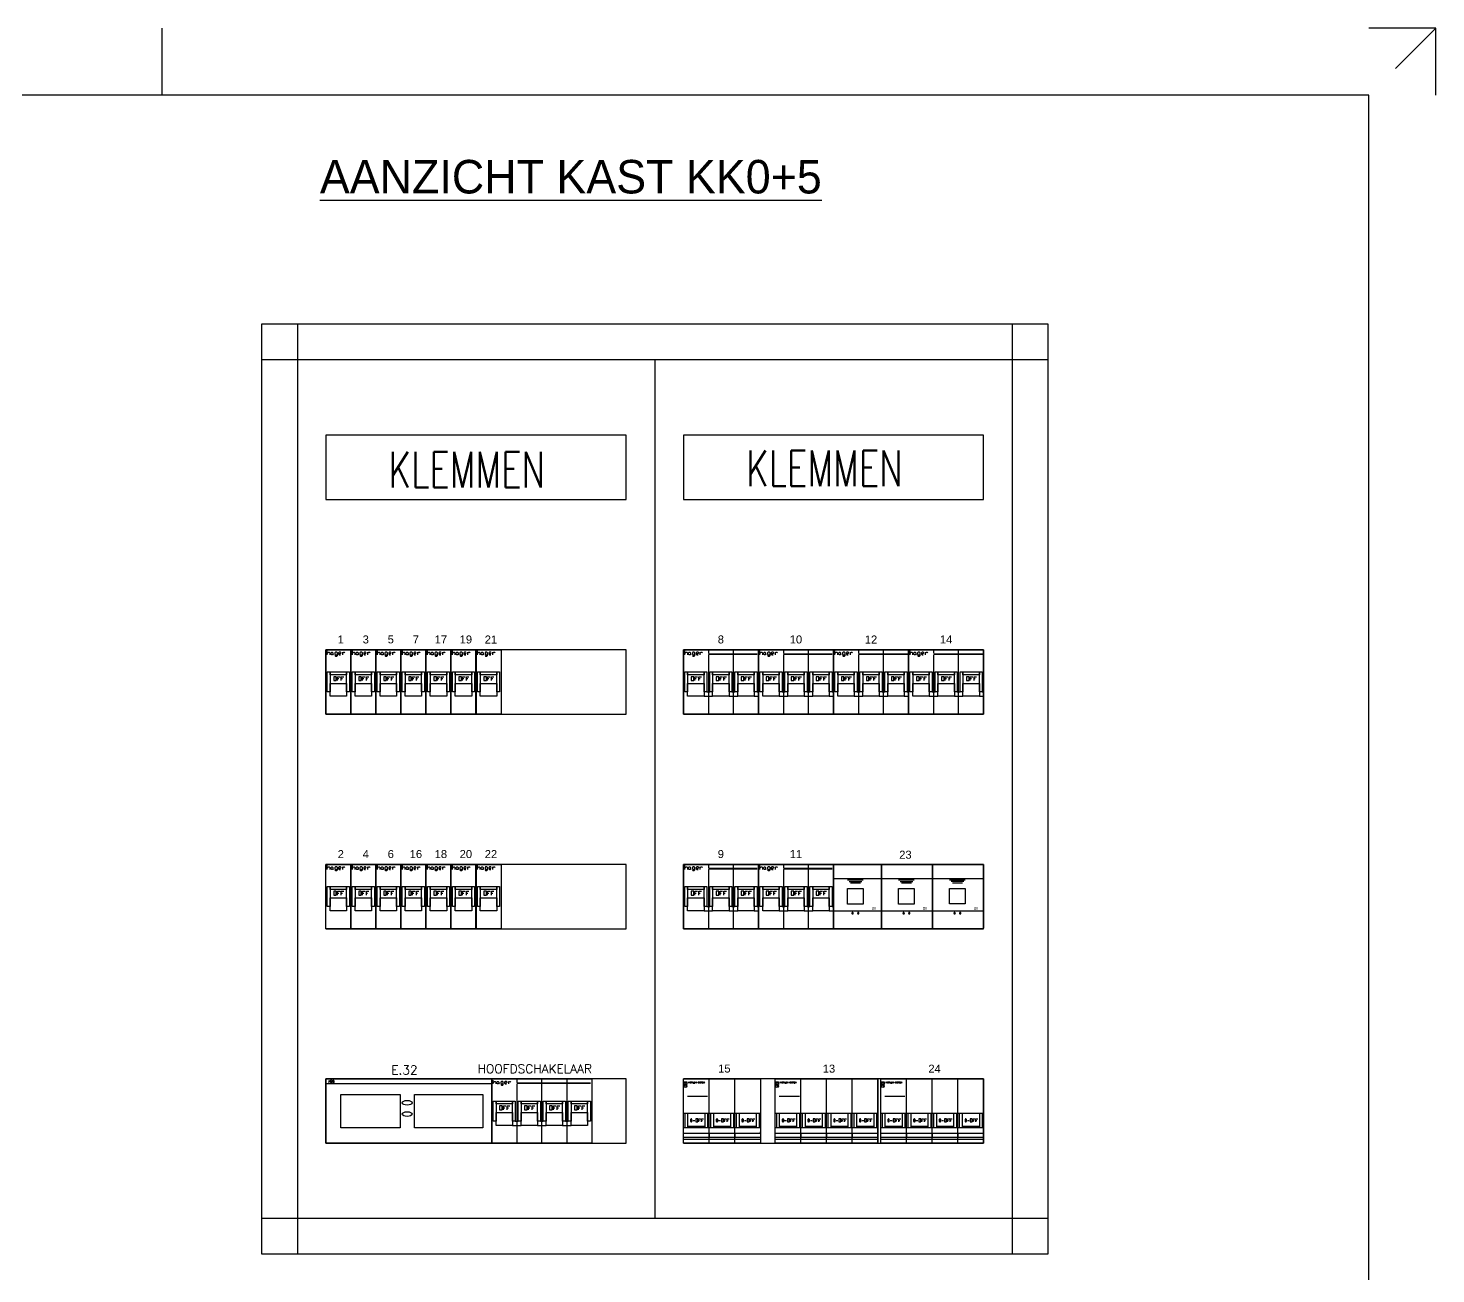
# Model space of a CAD drawing. Header units: millimetres. Extents: x 0 to 420, y 0 to 297.
# Drawn here: x 210 to 420, y 111.2 to 297 of the extents above; entities that cross this region are included whole.
import ezdxf
from ezdxf.enums import TextEntityAlignment as Align

# ---------------------------------------------------------------- set-up
doc = ezdxf.new("R2010")
doc.units = ezdxf.units.MM
for name, color, linetype in [('00kad018', 1, 'Continuous'), ('00kad070', 5, 'Continuous'), ('BL$2----_KADER', 7, 'Continuous'), ('KAST AANZICHT', 1, 'Continuous')]:
    doc.layers.add(name, color=color, linetype=linetype)
doc.styles.add('BURO-050', font='BUROFONT.shx', dxfattribs={"height": 5})
doc.styles.add('NOOTER', font='arial.ttf')
doc.styles.add('ROMANS', font='romans', dxfattribs={"height": 2})
doc.styles.get("Standard").update_dxf_attribs({"font": 'ISOCP'})

# ---------------------------------------------------------------- blocks, each defined once
blk = doc.blocks.new('a3-windesheim-hor')
at = {"layer": '00kad018', "color": 1}
for p, q in [((230, 287), (230, 297)), ((420, 297), (410, 297)), ((420, 297), (414, 291)), ((420, 287), (420, 297))]:
    blk.add_line(p, q, dxfattribs=at)
at = {"layer": '00kad070', "color": 5}
for p, q in [((410, 287), (20, 287)), ((410, 10), (410, 287))]:
    blk.add_line(p, q, dxfattribs=at)
blk = doc.blocks.new('HAG08')
at = {"color": 0}
for p, q in [((-16.49, -3.5), (-16.49, -0.85)), ((-16.49, -0.85), (-16.49, -0.85)), ((-16.49, -2.61), (-15.61, -1.73)), ((-15.61, -1.73), (-15.17, -1.73)), ((-15.17, -1.73), (-14.72, -2.17)), ((-14.72, -3.5), (-14.73, -3.5)), ((-14.72, -2.17), (-14.72, -3.5)), ((-13.84, -2.17), (-13.4, -1.73)), ((-13.84, -3.06), (-13.84, -2.17)), ((-13.4, -3.5), (-13.84, -3.06)), ((-13.4, -1.73), (-12.96, -1.73)), ((-12.96, -3.5), (-13.4, -3.5)), ((-12.96, -1.73), (-12.52, -2.17)), ((-12.52, -3.06), (-12.96, -3.5)), ((-12.52, -2.17), (-12.52, -3.06)), ((-12.52, -3.06), (-12.07, -3.5)), ((-12.07, -3.5), (-12.08, -3.5)), ((-10.75, -1.73), (-11.19, -2.17)), ((-11.19, -2.17), (-11.19, -3.06)), ((-11.19, -3.06), (-10.75, -3.5)), ((-11.19, -3.94), (-10.75, -4.38)), ((-9.86, -1.73), (-10.75, -1.73)), ((-10.75, -3.5), (-9.43, -3.5)), ((-10.75, -4.38), (-9.86, -4.38)), ((-9.43, -2.17), (-9.86, -1.73)), ((-9.86, -4.38), (-9.43, -3.94)), ((-9.43, -3.94), (-9.43, -2.17)), ((-9.43, -3.5), (-9.43, -3.5)), ((-8.1, -1.73), (-8.54, -2.17)), ((-8.54, -2.17), (-8.54, -3.06)), ((-8.54, -2.61), (-7.22, -2.61)), ((-8.54, -3.06), (-8.1, -3.5)), ((-7.22, -1.73), (-8.1, -1.73)), ((-8.1, -3.5), (-7.22, -3.5)), ((-6.77, -2.17), (-7.22, -1.73)), ((-7.22, -2.61), (-6.77, -2.17)), ((-7.22, -3.5), (-7.22, -3.5)), ((-5.89, -1.73), (-5.89, -3.5)), ((-5.89, -2.61), (-5.01, -1.73)), ((-5.89, -3.5), (-5.89, -3.5)), ((-5.01, -1.73), (-4.57, -1.73)), ((-4.57, -1.73), (-4.12, -2.17)), ((-4.12, -2.17), (-4.13, -2.17)), ((-10.23, -18.85), (-12, -18.85)), ((-12, -18.85), (-12, -21.5)), ((-10.23, -21.5), (-10.23, -18.85)), ((-9.34, -21.5), (-9.34, -18.85)), ((-9.34, -18.85), (-7.58, -18.85)), ((-7.58, -18.85), (-7.58, -18.85)), ((-6.7, -21.5), (-6.7, -18.85)), ((-6.7, -18.85), (-4.93, -18.85)), ((-4.93, -18.85), (-4.93, -18.85)), ((-12, -21.5), (-10.23, -21.5)), ((-12, -21.5), (-12, -21.5)), ((-9.34, -20.17), (-8.46, -20.17)), ((-8.46, -20.17), (-8.47, -20.17)), ((-6.7, -20.17), (-5.81, -20.17)), ((-5.81, -20.17), (-5.81, -20.17))]:
    blk.add_line(p, q, dxfattribs=at)
for points in [[(-17.5, -45), (-17.5, 0), (0, 0), (0, -45)], [(-16.5, -29.5), (-16.5, -15.5), (-14.5, -15.5), (-14.5, -29.5)], [(-14.5, -17.5), (-14.5, -15.5), (-3, -15.5), (-3, -17.5)], [(-3, -29.5), (-3, -15.5), (-1, -15.5), (-1, -29.5)], [(-14.5, -32.5), (-14.5, -23.5), (-3, -23.5), (-3, -32.5)]]:
    blk.add_lwpolyline(points, close=True, dxfattribs=at)
blk = doc.blocks.new('HAG09')
at = {"color": 0}
for p, q in [((-52.5, 0), (-52.5, -2.4)), ((-35, -2.4), (-35, 0)), ((-17.5, 0), (-17.5, -2.39)), ((-68.97, -3.5), (-68.97, -0.85)), ((-68.97, -0.85), (-68.97, -0.85)), ((-68.97, -2.62), (-68.09, -1.73)), ((-68.09, -1.73), (-67.64, -1.73)), ((-67.64, -1.73), (-67.2, -2.17)), ((-67.2, -2.17), (-67.2, -3.5)), ((-67.2, -3.5), (-67.2, -3.5)), ((-66.32, -2.17), (-65.88, -1.73)), ((-66.32, -3.06), (-66.32, -2.17)), ((-65.88, -3.5), (-66.32, -3.06)), ((-65.88, -1.73), (-65.43, -1.73)), ((-65.43, -3.5), (-65.88, -3.5)), ((-65.43, -1.73), (-64.99, -2.17)), ((-64.99, -3.06), (-65.43, -3.5)), ((-64.99, -2.17), (-64.99, -3.06)), ((-64.99, -3.06), (-64.55, -3.5)), ((-64.55, -3.5), (-64.55, -3.5)), ((-63.23, -1.73), (-63.67, -2.17)), ((-63.67, -2.17), (-63.67, -3.06)), ((-63.67, -3.06), (-63.23, -3.5)), ((-63.67, -3.94), (-63.23, -4.38)), ((-62.34, -1.73), (-63.23, -1.73)), ((-63.23, -3.5), (-61.9, -3.5)), ((-63.23, -4.38), (-62.34, -4.38)), ((-61.9, -2.17), (-62.34, -1.73)), ((-62.34, -4.38), (-61.9, -3.94)), ((-61.9, -3.94), (-61.9, -2.17)), ((-61.9, -3.5), (-61.9, -3.5)), ((-60.58, -1.73), (-61.02, -2.17)), ((-61.02, -2.17), (-61.02, -3.06)), ((-61.02, -2.62), (-59.69, -2.62)), ((-61.02, -3.06), (-60.58, -3.5)), ((-59.69, -1.73), (-60.58, -1.73)), ((-60.58, -3.5), (-59.69, -3.5)), ((-59.69, -3.5), (-59.7, -3.5)), ((-59.25, -2.17), (-59.69, -1.73)), ((-59.69, -2.62), (-59.25, -2.17)), ((-58.37, -1.73), (-58.37, -3.5)), ((-58.37, -2.62), (-57.48, -1.73)), ((-58.37, -3.5), (-58.37, -3.5)), ((-57.48, -1.73), (-57.04, -1.73)), ((-57.04, -1.73), (-56.6, -2.17)), ((-56.6, -2.17), (-56.6, -2.17)), ((-52.5, -3.6), (-52.5, -45)), ((-35, -45), (-35, -3.6)), ((-17.5, -3.6), (-17.5, -45)), ((-62.71, -18.85), (-64.47, -18.85)), ((-64.47, -18.85), (-64.47, -21.5)), ((-62.71, -21.5), (-62.71, -18.85)), ((-61.82, -21.5), (-61.82, -18.85)), ((-61.82, -18.85), (-60.05, -18.85)), ((-60.05, -18.85), (-60.06, -18.85)), ((-59.17, -21.5), (-59.17, -18.85)), ((-59.17, -18.85), (-57.4, -18.85)), ((-57.4, -18.85), (-57.41, -18.85)), ((-45.22, -18.85), (-46.99, -18.85)), ((-46.99, -18.85), (-46.99, -21.5)), ((-45.22, -21.5), (-45.22, -18.85)), ((-44.34, -21.5), (-44.34, -18.85)), ((-44.34, -18.85), (-42.57, -18.85)), ((-42.57, -18.85), (-42.58, -18.85)), ((-41.69, -21.5), (-41.69, -18.85)), ((-41.69, -18.85), (-39.92, -18.85)), ((-39.92, -18.85), (-39.92, -18.85)), ((-27.74, -18.85), (-29.5, -18.85)), ((-29.5, -18.85), (-29.5, -21.5)), ((-27.74, -21.5), (-27.74, -18.85)), ((-26.85, -21.5), (-26.85, -18.85)), ((-26.85, -18.85), (-25.09, -18.85)), ((-25.09, -18.85), (-25.09, -18.85)), ((-24.2, -21.5), (-24.2, -18.85)), ((-24.2, -18.85), (-22.44, -18.85)), ((-22.44, -18.85), (-22.44, -18.85)), ((-10.25, -18.85), (-12.02, -18.85)), ((-12.02, -18.85), (-12.02, -21.5)), ((-10.25, -21.5), (-10.25, -18.85)), ((-9.37, -21.5), (-9.37, -18.85)), ((-9.37, -18.85), (-7.6, -18.85)), ((-7.6, -18.85), (-7.6, -18.85)), ((-6.72, -21.5), (-6.72, -18.85)), ((-6.72, -18.85), (-4.95, -18.85)), ((-4.95, -18.85), (-4.95, -18.85)), ((-64.47, -21.5), (-64.48, -21.5)), ((-64.47, -21.5), (-62.71, -21.5)), ((-61.82, -20.17), (-60.94, -20.17)), ((-60.94, -20.17), (-60.94, -20.17)), ((-59.17, -20.17), (-58.29, -20.17)), ((-58.29, -20.17), (-58.29, -20.17)), ((-53.5, -29.5), (-51.5, -29.5)), ((-46.99, -21.5), (-45.22, -21.5)), ((-46.99, -21.5), (-46.99, -21.5)), ((-44.34, -20.17), (-43.46, -20.17)), ((-43.46, -20.17), (-43.46, -20.17)), ((-41.69, -20.17), (-40.8, -20.17)), ((-40.8, -20.17), (-40.81, -20.17)), ((-36, -29.5), (-34, -29.5)), ((-29.5, -21.5), (-29.51, -21.5)), ((-29.5, -21.5), (-27.74, -21.5)), ((-26.85, -20.17), (-25.97, -20.17)), ((-25.97, -20.17), (-25.97, -20.17)), ((-24.2, -20.17), (-23.32, -20.17)), ((-23.32, -20.17), (-23.32, -20.17)), ((-18.5, -29.5), (-16.5, -29.5)), ((-12.02, -21.5), (-10.25, -21.5)), ((-12.02, -21.5), (-12.02, -21.5)), ((-9.37, -20.17), (-8.48, -20.17)), ((-8.48, -20.17), (-8.49, -20.17)), ((-6.72, -20.17), (-5.83, -20.17)), ((-5.83, -20.17), (-5.84, -20.17)), ((-55.5, -32.5), (-49.5, -32.5)), ((-38, -32.5), (-32, -32.5)), ((-20.5, -32.5), (-14.5, -32.5))]:
    blk.add_line(p, q, dxfattribs=at)
for points in [[(-70, -45), (-70, 0), (0, 0), (0, -45)], [(-69, -29.5), (-69, -15.5), (-67, -15.5), (-67, -29.5)], [(-67, -17.5), (-67, -15.5), (-55.5, -15.5), (-55.5, -17.5)], [(-55.5, -29.5), (-55.5, -15.5), (-53.5, -15.5), (-53.5, -29.5)], [(-51.5, -29.5), (-51.5, -15.5), (-49.5, -15.5), (-49.5, -29.5)], [(-49.5, -17.5), (-49.5, -15.5), (-38, -15.5), (-38, -17.5)], [(-38, -29.5), (-38, -15.5), (-36, -15.5), (-36, -29.5)], [(-34, -29.5), (-34, -15.5), (-32, -15.5), (-32, -29.5)], [(-32, -17.5), (-32, -15.5), (-20.5, -15.5), (-20.5, -17.5)], [(-20.5, -29.5), (-20.5, -15.5), (-18.5, -15.5), (-18.5, -29.5)], [(-16.5, -29.5), (-16.5, -15.5), (-14.5, -15.5), (-14.5, -29.5)], [(-14.5, -17.5), (-14.5, -15.5), (-3, -15.5), (-3, -17.5)], [(-3, -29.5), (-3, -15.5), (-1, -15.5), (-1, -29.5)], [(-67, -32.5), (-67, -23.5), (-55.5, -23.5), (-55.5, -32.5)], [(-49.5, -32.5), (-49.5, -23.5), (-38, -23.5), (-38, -32.5)], [(-32, -32.5), (-32, -23.5), (-20.5, -23.5), (-20.5, -32.5)], [(-14.5, -32.5), (-14.5, -23.5), (-3, -23.5), (-3, -32.5)]]:
    blk.add_lwpolyline(points, close=True, dxfattribs=at)
at = {"color": 0, "const_width": 1.2}
blk.add_lwpolyline([(-52.5, -3), (-0.7, -3)], dxfattribs=at)
blk = doc.blocks.new('MER25')
at = {"color": 0}
for p, q in [((-72, 0), (-54, 0)), ((-72, -45), (-72, 0)), ((-54, 0), (-36, 0)), ((-54, -45), (-54, 0)), ((-36, 0), (-18, 0)), ((-36, -45), (-36, 0)), ((-18, 0), (0, 0)), ((-18, -45), (-18, 0)), ((0, 0), (0, -45)), ((-71.5, -2), (-70.5, -3)), ((-70.5, -3), (-69.5, -2)), ((-70.5, -5.01), (-69.5, -5.01)), ((-68.2, -3), (-68.2, -2)), ((-68.2, -2), (-67.86, -2.67)), ((-67.86, -2.67), (-67.53, -2)), ((-67.53, -2), (-67.53, -3)), ((-67.53, -3), (-67.53, -3)), ((-67.2, -3), (-67.2, -2)), ((-67.2, -2), (-66.53, -2)), ((-67.2, -2.5), (-66.86, -2.5)), ((-66.53, -3), (-67.2, -3)), ((-66.86, -2.5), (-66.87, -2.5)), ((-66.53, -2), (-66.53, -2)), ((-66.2, -3), (-66.2, -2)), ((-66.2, -2), (-65.7, -2)), ((-65.7, -2.5), (-66.2, -2.5)), ((-66.2, -2.5), (-66.2, -2.5)), ((-66.03, -2.5), (-65.53, -3)), ((-65.7, -2), (-65.53, -2.17)), ((-65.53, -2.33), (-65.7, -2.5)), ((-65.53, -2.17), (-65.53, -2.33)), ((-65.53, -3), (-65.53, -3)), ((-65.2, -2), (-65.2, -3)), ((-65.2, -3), (-64.53, -3)), ((-64.53, -3), (-64.53, -3)), ((-64.2, -2), (-63.87, -2)), ((-64.2, -3), (-63.87, -3)), ((-64.03, -3), (-64.03, -2)), ((-64.03, -2), (-64.03, -2)), ((-63.87, -2), (-63.87, -2)), ((-63.87, -3), (-63.87, -3)), ((-63.53, -3), (-63.53, -2)), ((-63.53, -2), (-62.87, -3)), ((-62.87, -3), (-62.87, -2)), ((-62.87, -2), (-62.87, -2)), ((-61.54, -2.17), (-61.37, -2)), ((-61.54, -2.83), (-61.54, -2.17)), ((-61.37, -3), (-61.54, -2.83)), ((-61.37, -2), (-60.87, -2)), ((-60.87, -3), (-61.37, -3)), ((-61.04, -2.5), (-60.87, -2.5)), ((-60.87, -2), (-60.87, -2)), ((-60.87, -2.5), (-60.87, -3)), ((-60.54, -2), (-59.87, -2)), ((-60.54, -3), (-60.54, -2)), ((-60.54, -2.5), (-60.2, -2.5)), ((-59.87, -3), (-60.54, -3)), ((-60.2, -2.5), (-60.21, -2.5)), ((-59.87, -2), (-59.87, -2)), ((-59.54, -3), (-59.54, -2)), ((-59.54, -2), (-59.04, -2)), ((-59.04, -2.5), (-59.54, -2.5)), ((-59.54, -2.5), (-59.54, -2.5)), ((-59.37, -2.5), (-58.87, -3)), ((-59.04, -2), (-58.87, -2.17)), ((-58.87, -2.33), (-59.04, -2.5)), ((-58.87, -2.17), (-58.87, -2.33)), ((-58.87, -3), (-58.87, -3)), ((-58.54, -2), (-58.21, -2)), ((-58.54, -3), (-58.21, -3)), ((-58.37, -3), (-58.37, -2)), ((-58.37, -2), (-58.37, -2)), ((-58.21, -2), (-58.21, -2)), ((-58.21, -3), (-58.21, -3)), ((-57.87, -3), (-57.87, -2)), ((-57.87, -2), (-57.21, -3)), ((-57.21, -3), (-57.21, -2)), ((-57.21, -2), (-57.21, -2)), ((-69, -12), (-55, -12)), ((-72, -24), (-54, -24)), ((-71, -24), (-71, -34)), ((-69, -24), (-69, -34)), ((-66.62, -28), (-66.96, -28.33)), ((-66.96, -28.33), (-66.96, -29.66)), ((-66.29, -28), (-66.62, -28)), ((-65.96, -28.33), (-66.29, -28)), ((-65.96, -29.66), (-65.96, -28.33)), ((-65.29, -29), (-63.96, -29)), ((-63.96, -29), (-63.96, -29)), ((-61.96, -28), (-63.3, -28)), ((-63.3, -28), (-63.3, -30)), ((-61.96, -30), (-61.96, -28)), ((-61.3, -30), (-61.3, -28)), ((-61.3, -28), (-59.96, -28)), ((-61.3, -29), (-60.63, -29)), ((-60.63, -29), (-60.63, -29)), ((-59.96, -28), (-59.97, -28)), ((-59.3, -30), (-59.3, -28)), ((-59.3, -28), (-57.96, -28)), ((-59.3, -29), (-58.63, -29)), ((-58.63, -29), (-58.64, -29)), ((-57.96, -28), (-57.97, -28)), ((-57, -24), (-57, -34)), ((-55, -24), (-55, -34)), ((-54, -24), (-36, -24)), ((-53, -24), (-53, -34)), ((-51, -24), (-51, -34)), ((-48.64, -28), (-48.97, -28.33)), ((-48.97, -28.33), (-48.97, -29.66)), ((-48.31, -28), (-48.64, -28)), ((-47.97, -28.33), (-48.31, -28)), ((-47.97, -29.66), (-47.97, -28.33)), ((-47.31, -29), (-45.98, -29)), ((-45.98, -29), (-45.98, -29)), ((-43.98, -28), (-45.31, -28)), ((-45.31, -28), (-45.31, -30)), ((-43.98, -30), (-43.98, -28)), ((-43.31, -30), (-43.31, -28)), ((-43.31, -28), (-41.98, -28)), ((-43.31, -29), (-42.64, -29)), ((-42.64, -29), (-42.65, -29)), ((-41.98, -28), (-41.98, -28)), ((-41.31, -30), (-41.31, -28)), ((-41.31, -28), (-39.98, -28)), ((-41.31, -29), (-40.65, -29)), ((-40.65, -29), (-40.65, -29)), ((-39.98, -28), (-39.98, -28)), ((-39, -24), (-39, -34)), ((-37, -24), (-37, -34)), ((-36, -24), (-18, -24)), ((-35, -24), (-35, -34)), ((-33, -24), (-33, -34)), ((-30.66, -28), (-30.99, -28.33)), ((-30.99, -28.33), (-30.99, -29.66)), ((-30.32, -28), (-30.66, -28)), ((-29.99, -28.33), (-30.32, -28)), ((-29.99, -29.66), (-29.99, -28.33)), ((-29.32, -29), (-27.99, -29)), ((-27.99, -29), (-28, -29)), ((-25.99, -28), (-27.33, -28)), ((-27.33, -28), (-27.33, -30)), ((-25.99, -30), (-25.99, -28)), ((-25.33, -30), (-25.33, -28)), ((-25.33, -28), (-23.99, -28)), ((-25.33, -29), (-24.66, -29)), ((-24.66, -29), (-24.66, -29)), ((-23.99, -28), (-24, -28)), ((-23.33, -30), (-23.33, -28)), ((-23.33, -28), (-22, -28)), ((-23.33, -29), (-22.66, -29)), ((-22.66, -29), (-22.67, -29)), ((-22, -28), (-22, -28)), ((-21, -24), (-21, -34)), ((-19, -24), (-19, -34)), ((-18, -24), (0, -24)), ((-17, -24), (-17, -34)), ((-15, -24), (-15, -34)), ((-12.67, -28), (-13.01, -28.33)), ((-13.01, -28.33), (-13.01, -29.66)), ((-12.34, -28), (-12.67, -28)), ((-12.01, -28.33), (-12.34, -28)), ((-12.01, -29.66), (-12.01, -28.33)), ((-11.34, -29), (-10.01, -29)), ((-10.01, -29), (-10.01, -29)), ((-8.01, -28), (-9.34, -28)), ((-9.34, -28), (-9.34, -30)), ((-8.01, -30), (-8.01, -28)), ((-7.34, -30), (-7.34, -28)), ((-7.34, -28), (-6.01, -28)), ((-7.34, -29), (-6.68, -29)), ((-6.68, -29), (-6.68, -29)), ((-6.01, -28), (-6.02, -28)), ((-5.35, -30), (-5.35, -28)), ((-5.35, -28), (-4.01, -28)), ((-5.35, -29), (-4.68, -29)), ((-4.68, -29), (-4.68, -29)), ((-4.01, -28), (-4.02, -28)), ((-3, -24), (-3, -34)), ((-1, -24), (-1, -34)), ((-72, -34), (-54, -34)), ((-72, -38), (-54, -38)), ((-69, -33), (-57, -33)), ((-66.96, -29.66), (-66.62, -30)), ((-66.62, -30), (-66.63, -30)), ((-66.62, -30), (-66.29, -30)), ((-66.29, -30), (-65.96, -29.66)), ((-63.3, -30), (-61.96, -30)), ((-63.3, -30), (-63.3, -30)), ((-54, -34), (-36, -34)), ((-54, -38), (-54, -37)), ((-54, -38), (-54, -41)), ((-54, -38), (-36, -38)), ((-51, -33), (-39, -33)), ((-48.97, -29.66), (-48.64, -30)), ((-48.64, -30), (-48.31, -30)), ((-48.64, -30), (-48.64, -30)), ((-48.31, -30), (-47.97, -29.66)), ((-45.31, -30), (-45.32, -30)), ((-45.31, -30), (-43.98, -30)), ((-36, -34), (-18, -34)), ((-36, -38), (-36, -37)), ((-36, -38), (-36, -41)), ((-36, -38), (-18, -38)), ((-33, -33), (-21, -33)), ((-30.99, -29.66), (-30.66, -30)), ((-30.66, -30), (-30.32, -30)), ((-30.66, -30), (-30.66, -30)), ((-30.32, -30), (-29.99, -29.66)), ((-27.33, -30), (-25.99, -30)), ((-27.33, -30), (-27.33, -30)), ((-18, -34), (0, -34)), ((-18, -38), (-18, -37)), ((-18, -38), (-18, -41)), ((-18, -38), (0, -38)), ((-15, -33), (-3, -33)), ((-13.01, -29.66), (-12.67, -30)), ((-12.67, -30), (-12.68, -30)), ((-12.67, -30), (-12.34, -30)), ((-12.34, -30), (-12.01, -29.66)), ((-9.34, -30), (-9.35, -30)), ((-9.34, -30), (-8.01, -30)), ((0, -38), (0, -37)), ((0, -38), (0, -41)), ((-54, -41), (-72, -41)), ((-72, -42), (-54, -42)), ((-54, -45), (-72, -45)), ((-36, -41), (-54, -41)), ((-54, -42), (-36, -42)), ((-36, -45), (-54, -45)), ((-18, -41), (-36, -41)), ((-36, -42), (-18, -42)), ((-18, -45), (-36, -45)), ((0, -41), (-18, -41)), ((-18, -42), (0, -42)), ((0, -45), (-18, -45))]:
    blk.add_line(p, q, dxfattribs=at)
blk.add_lwpolyline([(-71.5, -4), (-71.5, -2), (-69.5, -2), (-69.5, -4)], close=True, dxfattribs=at)
blk.add_circle((-70.5, -5.01), 1, dxfattribs=at)
blk = doc.blocks.new('MER24')
at = {"color": 0}
for p, q in [((-54, 0), (-36, 0)), ((-54, -45), (-54, 0)), ((-36, 0), (-18, 0)), ((-36, -45), (-36, 0)), ((-18, 0), (0, 0)), ((-18, -45), (-18, 0)), ((0, 0), (0, -45)), ((-53.5, -2), (-52.5, -3)), ((-52.5, -3), (-51.5, -2)), ((-52.5, -5.01), (-51.5, -5.01)), ((-50.2, -3), (-50.2, -2)), ((-50.2, -2), (-49.86, -2.67)), ((-49.86, -2.67), (-49.53, -2)), ((-49.53, -2), (-49.53, -3)), ((-49.53, -3), (-49.53, -3)), ((-49.2, -3), (-49.2, -2)), ((-49.2, -2), (-48.53, -2)), ((-49.2, -2.5), (-48.86, -2.5)), ((-48.53, -3), (-49.2, -3)), ((-48.86, -2.5), (-48.87, -2.5)), ((-48.53, -2), (-48.53, -2)), ((-48.2, -3), (-48.2, -2)), ((-48.2, -2), (-47.7, -2)), ((-47.7, -2.5), (-48.2, -2.5)), ((-48.2, -2.5), (-48.2, -2.5)), ((-48.03, -2.5), (-47.53, -3)), ((-47.7, -2), (-47.53, -2.17)), ((-47.53, -2.33), (-47.7, -2.5)), ((-47.53, -2.17), (-47.53, -2.33)), ((-47.53, -3), (-47.53, -3)), ((-47.2, -2), (-47.2, -3)), ((-47.2, -3), (-46.53, -3)), ((-46.53, -3), (-46.53, -3)), ((-46.2, -2), (-45.87, -2)), ((-46.2, -3), (-45.87, -3)), ((-46.03, -3), (-46.03, -2)), ((-46.03, -2), (-46.03, -2)), ((-45.87, -2), (-45.87, -2)), ((-45.87, -3), (-45.87, -3)), ((-45.53, -3), (-45.53, -2)), ((-45.53, -2), (-44.87, -3)), ((-44.87, -3), (-44.87, -2)), ((-44.87, -2), (-44.87, -2)), ((-43.54, -2.17), (-43.37, -2)), ((-43.54, -2.83), (-43.54, -2.17)), ((-43.37, -3), (-43.54, -2.83)), ((-43.37, -2), (-42.87, -2)), ((-42.87, -3), (-43.37, -3)), ((-43.04, -2.5), (-42.87, -2.5)), ((-42.87, -2), (-42.87, -2)), ((-42.87, -2.5), (-42.87, -3)), ((-42.54, -2), (-41.87, -2)), ((-42.54, -3), (-42.54, -2)), ((-42.54, -2.5), (-42.2, -2.5)), ((-41.87, -3), (-42.54, -3)), ((-42.2, -2.5), (-42.21, -2.5)), ((-41.87, -2), (-41.87, -2)), ((-41.54, -3), (-41.54, -2)), ((-41.54, -2), (-41.04, -2)), ((-41.04, -2.5), (-41.54, -2.5)), ((-41.54, -2.5), (-41.54, -2.5)), ((-41.37, -2.5), (-40.87, -3)), ((-41.04, -2), (-40.87, -2.17)), ((-40.87, -2.33), (-41.04, -2.5)), ((-40.87, -2.17), (-40.87, -2.33)), ((-40.87, -3), (-40.87, -3)), ((-40.54, -2), (-40.21, -2)), ((-40.54, -3), (-40.21, -3)), ((-40.37, -3), (-40.37, -2)), ((-40.37, -2), (-40.37, -2)), ((-40.21, -2), (-40.21, -2)), ((-40.21, -3), (-40.21, -3)), ((-39.87, -3), (-39.87, -2)), ((-39.87, -2), (-39.21, -3)), ((-39.21, -3), (-39.21, -2)), ((-39.21, -2), (-39.21, -2)), ((-51, -12), (-37, -12)), ((-54, -24), (-36, -24)), ((-53, -24), (-53, -34)), ((-51, -24), (-51, -34)), ((-48.63, -28), (-48.97, -28.33)), ((-48.97, -28.33), (-48.97, -29.66)), ((-48.3, -28), (-48.63, -28)), ((-47.97, -28.33), (-48.3, -28)), ((-47.97, -29.66), (-47.97, -28.33)), ((-47.3, -29), (-45.97, -29)), ((-45.97, -29), (-45.97, -29)), ((-43.97, -28), (-45.3, -28)), ((-45.3, -28), (-45.3, -30)), ((-43.97, -30), (-43.97, -28)), ((-43.3, -30), (-43.3, -28)), ((-43.3, -28), (-41.97, -28)), ((-43.3, -29), (-42.64, -29)), ((-42.64, -29), (-42.64, -29)), ((-41.97, -28), (-41.97, -28)), ((-41.31, -30), (-41.31, -28)), ((-41.31, -28), (-39.97, -28)), ((-41.31, -29), (-40.64, -29)), ((-40.64, -29), (-40.64, -29)), ((-39.97, -28), (-39.98, -28)), ((-39, -24), (-39, -34)), ((-37, -24), (-37, -34)), ((-36, -24), (-18, -24)), ((-35, -24), (-35, -34)), ((-33, -24), (-33, -34)), ((-30.65, -28), (-30.98, -28.33)), ((-30.98, -28.33), (-30.98, -29.66)), ((-30.32, -28), (-30.65, -28)), ((-29.98, -28.33), (-30.32, -28)), ((-29.98, -29.66), (-29.98, -28.33)), ((-29.32, -29), (-27.98, -29)), ((-27.98, -29), (-27.99, -29)), ((-25.99, -28), (-27.32, -28)), ((-27.32, -28), (-27.32, -30)), ((-25.99, -30), (-25.99, -28)), ((-25.32, -30), (-25.32, -28)), ((-25.32, -28), (-23.99, -28)), ((-25.32, -29), (-24.65, -29)), ((-24.65, -29), (-24.66, -29)), ((-23.99, -28), (-23.99, -28)), ((-23.32, -30), (-23.32, -28)), ((-23.32, -28), (-21.99, -28)), ((-23.32, -29), (-22.66, -29)), ((-22.66, -29), (-22.66, -29)), ((-21.99, -28), (-21.99, -28)), ((-21, -24), (-21, -34)), ((-19, -24), (-19, -34)), ((-18, -24), (0, -24)), ((-17, -24), (-17, -34)), ((-15, -24), (-15, -34)), ((-12.66, -28), (-13, -28.33)), ((-13, -28.33), (-13, -29.66)), ((-12.33, -28), (-12.66, -28)), ((-12, -28.33), (-12.33, -28)), ((-12, -29.66), (-12, -28.33)), ((-11.33, -29), (-10, -29)), ((-10, -29), (-10, -29)), ((-8, -28), (-9.33, -28)), ((-9.33, -28), (-9.33, -30)), ((-8, -30), (-8, -28)), ((-7.34, -30), (-7.34, -28)), ((-7.34, -28), (-6, -28)), ((-7.34, -29), (-6.67, -29)), ((-6.67, -29), (-6.67, -29)), ((-6, -28), (-6.01, -28)), ((-5.34, -30), (-5.34, -28)), ((-5.34, -28), (-4.01, -28)), ((-5.34, -29), (-4.67, -29)), ((-4.67, -29), (-4.67, -29)), ((-4.01, -28), (-4.01, -28)), ((-3, -24), (-3, -34)), ((-1, -24), (-1, -34)), ((-54, -34), (-36, -34)), ((-54, -38), (-36, -38)), ((-51, -33), (-39, -33)), ((-48.97, -29.66), (-48.63, -30)), ((-48.63, -30), (-48.64, -30)), ((-48.63, -30), (-48.3, -30)), ((-48.3, -30), (-47.97, -29.66)), ((-45.3, -30), (-45.31, -30)), ((-45.3, -30), (-43.97, -30)), ((-36, -34), (-18, -34)), ((-36, -38), (-36, -37)), ((-36, -38), (-36, -41)), ((-36, -38), (-18, -38)), ((-33, -33), (-21, -33)), ((-30.98, -29.66), (-30.65, -30)), ((-30.65, -30), (-30.32, -30)), ((-30.65, -30), (-30.65, -30)), ((-30.32, -30), (-29.98, -29.66)), ((-27.32, -30), (-25.99, -30)), ((-27.32, -30), (-27.32, -30)), ((-18, -34), (0, -34)), ((-18, -38), (-18, -37)), ((-18, -38), (-18, -41)), ((-18, -38), (0, -38)), ((-15, -33), (-3, -33)), ((-13, -29.66), (-12.66, -30)), ((-12.66, -30), (-12.67, -30)), ((-12.66, -30), (-12.33, -30)), ((-12.33, -30), (-12, -29.66)), ((-9.33, -30), (-9.34, -30)), ((-9.33, -30), (-8, -30)), ((0, -38), (0, -37)), ((0, -38), (0, -41)), ((-36, -41), (-54, -41)), ((-54, -42), (-36, -42)), ((-36, -45), (-54, -45)), ((-18, -41), (-36, -41)), ((-36, -42), (-18, -42)), ((-18, -45), (-36, -45)), ((0, -41), (-18, -41)), ((-18, -42), (0, -42)), ((0, -45), (-18, -45))]:
    blk.add_line(p, q, dxfattribs=at)
blk.add_lwpolyline([(-53.5, -4), (-53.5, -2), (-51.5, -2), (-51.5, -4)], close=True, dxfattribs=at)
blk.add_circle((-52.5, -5.01), 1, dxfattribs=at)
blk = doc.blocks.new('HAG07')
at = {"color": 0}
for p, q in [((0.22, 8.85), (0.22, 9.42)), ((0.22, 9.42), (0.22, 9.42)), ((0.22, 9.04), (0.41, 9.23)), ((0.41, 9.23), (0.5, 9.23)), ((0.5, 9.23), (0.6, 9.14)), ((0.6, 9.14), (0.6, 8.85)), ((0.6, 8.85), (0.6, 8.85)), ((0.79, 9.14), (0.88, 9.23)), ((0.79, 8.95), (0.79, 9.14)), ((0.88, 8.85), (0.79, 8.95)), ((0.88, 9.23), (0.97, 9.23)), ((0.97, 8.85), (0.88, 8.85)), ((0.97, 9.23), (1.07, 9.14)), ((1.07, 8.95), (0.97, 8.85)), ((1.07, 9.14), (1.07, 8.95)), ((1.07, 8.95), (1.16, 8.85)), ((1.16, 8.85), (1.16, 8.85)), ((1.44, 9.23), (1.35, 9.14)), ((1.35, 9.14), (1.35, 8.95)), ((1.35, 8.95), (1.44, 8.85)), ((1.35, 8.76), (1.44, 8.66)), ((1.63, 9.23), (1.44, 9.23)), ((1.44, 8.85), (1.73, 8.85)), ((1.44, 8.66), (1.63, 8.66)), ((1.73, 9.14), (1.63, 9.23)), ((1.63, 8.66), (1.73, 8.76)), ((1.73, 8.76), (1.73, 9.14)), ((1.73, 8.85), (1.73, 8.85)), ((2.01, 9.23), (1.92, 9.14)), ((1.92, 9.14), (1.92, 8.95)), ((1.92, 9.04), (2.2, 9.04)), ((1.92, 8.95), (2.01, 8.85)), ((2.2, 9.23), (2.01, 9.23)), ((2.01, 8.85), (2.2, 8.85)), ((2.29, 9.14), (2.2, 9.23)), ((2.2, 9.04), (2.29, 9.14)), ((2.2, 8.85), (2.2, 8.85)), ((2.48, 9.23), (2.48, 8.85)), ((2.48, 9.04), (2.67, 9.23)), ((2.48, 8.85), (2.48, 8.85)), ((2.67, 9.23), (2.76, 9.23)), ((2.76, 9.23), (2.86, 9.14)), ((2.86, 9.14), (2.86, 9.14)), ((3.73, 9.6), (3.73, 9.09)), ((3.73, 8.83), (3.73, 0)), ((7.47, 9.09), (7.47, 9.6)), ((7.47, 0), (7.47, 8.83)), ((1.56, 5.58), (1.18, 5.58)), ((1.18, 5.58), (1.18, 5.01)), ((1.18, 5.01), (1.56, 5.01)), ((1.18, 5.01), (1.18, 5.01)), ((1.56, 5.01), (1.56, 5.58)), ((1.74, 5.01), (1.74, 5.58)), ((1.74, 5.58), (2.12, 5.58)), ((1.74, 5.3), (1.93, 5.3)), ((1.93, 5.3), (1.93, 5.3)), ((2.12, 5.58), (2.12, 5.58)), ((2.31, 5.01), (2.31, 5.58)), ((2.31, 5.58), (2.69, 5.58)), ((2.31, 5.3), (2.5, 5.3)), ((2.5, 5.3), (2.5, 5.3)), ((2.69, 5.58), (2.69, 5.58)), ((5.29, 5.58), (4.91, 5.58)), ((4.91, 5.58), (4.91, 5.01)), ((4.91, 5.01), (5.29, 5.01)), ((4.91, 5.01), (4.91, 5.01)), ((5.29, 5.01), (5.29, 5.58)), ((5.47, 5.01), (5.47, 5.58)), ((5.47, 5.58), (5.85, 5.58)), ((5.47, 5.3), (5.66, 5.3)), ((5.66, 5.3), (5.66, 5.3)), ((5.85, 5.58), (5.85, 5.58)), ((6.04, 5.01), (6.04, 5.58)), ((6.04, 5.58), (6.42, 5.58)), ((6.04, 5.3), (6.23, 5.3)), ((6.23, 5.3), (6.23, 5.3)), ((6.42, 5.58), (6.42, 5.58)), ((9.02, 5.58), (8.64, 5.58)), ((8.64, 5.58), (8.64, 5.01)), ((8.64, 5.01), (9.02, 5.01)), ((8.64, 5.01), (8.64, 5.01)), ((9.02, 5.01), (9.02, 5.58)), ((9.2, 5.01), (9.2, 5.58)), ((9.2, 5.58), (9.58, 5.58)), ((9.2, 5.3), (9.39, 5.3)), ((9.39, 5.3), (9.39, 5.3)), ((9.58, 5.58), (9.58, 5.58)), ((9.77, 5.01), (9.77, 5.58)), ((9.77, 5.58), (10.15, 5.58)), ((9.77, 5.3), (9.96, 5.3)), ((9.96, 5.3), (9.96, 5.3)), ((10.15, 5.58), (10.15, 5.58)), ((3.09, 2.67), (4.37, 2.67)), ((3.52, 3.31), (3.95, 3.31)), ((6.83, 2.67), (8.11, 2.67)), ((7.25, 3.31), (7.68, 3.31)), ((10.56, 2.67), (11.2, 2.67)), ((10.99, 3.31), (11.2, 3.31))]:
    blk.add_line(p, q, dxfattribs=at)
for points in [[(0, 0), (0, 9.6), (11.2, 9.6), (11.2, 0)], [(0.21, 3.31), (0.21, 6.29), (0.64, 6.29), (0.64, 3.31)], [(0.64, 5.87), (0.64, 6.29), (3.09, 6.29), (3.09, 5.87)], [(0.64, 2.67), (0.64, 4.59), (3.09, 4.59), (3.09, 2.67)], [(3.09, 3.31), (3.09, 6.29), (3.52, 6.29), (3.52, 3.31)], [(3.95, 3.31), (3.95, 6.29), (4.37, 6.29), (4.37, 3.31)], [(4.37, 5.87), (4.37, 6.29), (6.83, 6.29), (6.83, 5.87)], [(4.37, 2.67), (4.37, 4.59), (6.83, 4.59), (6.83, 2.67)], [(6.83, 3.31), (6.83, 6.29), (7.25, 6.29), (7.25, 3.31)], [(7.68, 3.31), (7.68, 6.29), (8.11, 6.29), (8.11, 3.31)], [(8.11, 5.87), (8.11, 6.29), (10.56, 6.29), (10.56, 5.87)], [(8.11, 2.67), (8.11, 4.59), (10.56, 4.59), (10.56, 2.67)], [(10.56, 3.31), (10.56, 6.29), (10.99, 6.29), (10.99, 3.31)]]:
    blk.add_lwpolyline(points, close=True, dxfattribs=at)
at = {"color": 0, "const_width": 0.256}
blk.add_lwpolyline([(3.73, 8.96), (11.05, 8.96)], dxfattribs=at)

msp = doc.modelspace()

# ---------------------------------------------------------------- linework, layer by layer
at = {"layer": 'KAST AANZICHT', "color": 1, "linetype": 'Continuous'}
for p, q in [((362.17, 252.87), (244.83, 252.87)), ((244.83, 252.87), (244.83, 114.21)), ((250.17, 252.87), (250.17, 114.21)), ((356.83, 114.21), (356.83, 252.87)), ((362.17, 114.21), (362.17, 252.87)), ((362.17, 247.54), (244.83, 247.54)), ((303.5, 247.54), (303.5, 119.54)), ((299.21, 236.3), (254.41, 236.3)), ((254.41, 236.3), (254.41, 226.7)), ((299.21, 226.7), (299.21, 236.3)), ((352.54, 236.3), (307.74, 236.3)), ((307.74, 236.3), (307.74, 226.7)), ((352.54, 226.7), (352.54, 236.3)), ((254.41, 226.7), (299.21, 226.7)), ((307.74, 226.7), (352.54, 226.7)), ((299.21, 172.3), (254.41, 172.3)), ((299.21, 162.7), (299.21, 172.3)), ((254.41, 162.7), (299.21, 162.7)), ((299.21, 140.3), (254.41, 140.3)), ((254.41, 140.3), (254.41, 130.7)), ((299.21, 130.7), (299.21, 140.3)), ((352.54, 140.3), (307.74, 140.3)), ((336.78, 130.7), (336.78, 140.3)), ((352.54, 130.7), (352.54, 140.3)), ((254.41, 130.7), (299.21, 130.7)), ((307.74, 130.7), (352.54, 130.7)), ((244.83, 119.54), (362.17, 119.54)), ((244.83, 114.21), (362.17, 114.21))]:
    msp.add_line(p, q, dxfattribs=at)
at = {"layer": 'KAST AANZICHT'}
for p, q in [((329.71, 172.3), (337.32, 172.3)), ((330.14, 162.64), (330.14, 172.26)), ((337.32, 162.68), (337.32, 172.3)), ((337.32, 172.3), (344.93, 172.3)), ((337.32, 162.68), (337.32, 172.3)), ((337.32, 162.68), (337.32, 172.3)), ((337.32, 172.29), (337.32, 162.78)), ((344.93, 172.3), (344.93, 162.79)), ((344.93, 162.69), (344.93, 172.3)), ((344.93, 172.3), (352.54, 172.3)), ((344.93, 162.68), (344.93, 172.3)), ((344.93, 162.67), (344.93, 172.29)), ((352.54, 162.69), (352.54, 172.3)), ((352.54, 162.68), (352.54, 172.3)), ((330.14, 170.19), (337.32, 170.19)), ((337.32, 170.18), (344.93, 170.18)), ((344.93, 170.19), (352.54, 170.19)), ((332.25, 169.97), (334.58, 169.97)), ((332.25, 166.38), (332.25, 168.71)), ((332.25, 168.71), (334.58, 168.71)), ((332.46, 169.76), (334.37, 169.76)), ((332.67, 169.55), (334.15, 169.55)), ((334.58, 168.71), (334.58, 166.38)), ((339.86, 169.97), (342.19, 169.97)), ((339.86, 166.38), (339.86, 168.7)), ((339.86, 168.7), (342.19, 168.7)), ((340.07, 169.76), (341.98, 169.76)), ((340.28, 169.55), (341.76, 169.55)), ((342.19, 168.7), (342.19, 166.38)), ((347.47, 169.98), (349.8, 169.98)), ((347.47, 166.39), (347.47, 168.71)), ((347.47, 168.71), (349.8, 168.71)), ((347.68, 169.77), (349.58, 169.77)), ((347.89, 169.56), (349.37, 169.56)), ((349.8, 168.71), (349.8, 166.39)), ((334.58, 166.38), (332.25, 166.38)), ((342.19, 166.38), (339.86, 166.38)), ((349.8, 166.39), (347.47, 166.39)), ((337.32, 165.32), (330.14, 165.32)), ((344.93, 165.32), (337.32, 165.32)), ((352.54, 165.33), (344.93, 165.33)), ((337.32, 162.68), (329.71, 162.68)), ((344.93, 162.68), (337.32, 162.68)), ((352.54, 162.69), (344.93, 162.69))]:
    msp.add_line(p, q, dxfattribs=at)
at = {"layer": 'KAST AANZICHT', "color": 1, "linetype": 'Continuous'}
for points in [[(254.41, 194.7), (299.21, 194.7), (299.21, 204.3), (254.41, 204.3)], [(307.74, 194.7), (352.54, 194.7), (352.54, 204.3), (307.74, 204.3)], [(307.74, 162.7), (352.54, 162.7), (352.54, 172.3), (307.74, 172.3)]]:
    msp.add_lwpolyline(points, close=True, dxfattribs=at)
at = {"layer": 'KAST AANZICHT'}
for points in [[(337.32, 162.79), (337.32, 172.3)], [(337.32, 172.29), (337.32, 162.78)], [(337.32, 172.29), (337.32, 162.78)], [(344.93, 172.3), (344.93, 162.79)], [(344.93, 162.79), (344.93, 172.3)], [(344.93, 172.29), (344.93, 162.78)], [(352.54, 162.8), (352.54, 172.3)], [(352.54, 172.3), (352.54, 162.79)]]:
    msp.add_lwpolyline(points, dxfattribs=at)
for points in [[(332.99, 164.9), (333.01, 164.9), (333.03, 164.91), (333.04, 164.92), (333.06, 164.93), (333.07, 164.94), (333.08, 164.95), (333.09, 164.97), (333.1, 164.99), (333.1, 165.01), (333.1, 165.03), (333.09, 165.04), (333.08, 165.06), (333.07, 165.08), (333.06, 165.09), (333.04, 165.1), (333.03, 165.11), (333.01, 165.11), (332.99, 165.11), (332.97, 165.11), (332.96, 165.11), (332.94, 165.1), (332.92, 165.09), (332.91, 165.08), (332.9, 165.06), (332.89, 165.04), (332.89, 165.03), (332.89, 165.01), (332.89, 164.99), (332.89, 164.97), (332.9, 164.95), (332.91, 164.94), (332.92, 164.93), (332.94, 164.92), (332.96, 164.91), (332.97, 164.9)], [(333.84, 164.9), (333.86, 164.9), (333.87, 164.91), (333.89, 164.92), (333.9, 164.93), (333.92, 164.94), (333.93, 164.95), (333.94, 164.97), (333.94, 164.99), (333.94, 165.01), (333.94, 165.03), (333.94, 165.04), (333.93, 165.06), (333.92, 165.08), (333.9, 165.09), (333.89, 165.1), (333.87, 165.11), (333.86, 165.11), (333.84, 165.11), (333.82, 165.11), (333.8, 165.11), (333.78, 165.1), (333.77, 165.09), (333.76, 165.08), (333.75, 165.06), (333.74, 165.04), (333.73, 165.03), (333.73, 165.01), (333.73, 164.99), (333.74, 164.97), (333.75, 164.95), (333.76, 164.94), (333.77, 164.93), (333.78, 164.92), (333.8, 164.91), (333.82, 164.9)], [(340.6, 164.9), (340.62, 164.9), (340.64, 164.9), (340.65, 164.91), (340.67, 164.92), (340.68, 164.94), (340.69, 164.95), (340.7, 164.97), (340.71, 164.99), (340.71, 165), (340.71, 165.02), (340.7, 165.04), (340.69, 165.06), (340.68, 165.07), (340.67, 165.08), (340.65, 165.1), (340.64, 165.1), (340.62, 165.11), (340.6, 165.11), (340.58, 165.11), (340.56, 165.1), (340.55, 165.1), (340.53, 165.08), (340.52, 165.07), (340.51, 165.06), (340.5, 165.04), (340.5, 165.02), (340.5, 165), (340.5, 164.99), (340.5, 164.97), (340.51, 164.95), (340.52, 164.94), (340.53, 164.92), (340.55, 164.91), (340.56, 164.9), (340.58, 164.9)], [(341.45, 164.9), (341.46, 164.9), (341.48, 164.9), (341.5, 164.91), (341.51, 164.92), (341.53, 164.94), (341.54, 164.95), (341.55, 164.97), (341.55, 164.99), (341.55, 165), (341.55, 165.02), (341.55, 165.04), (341.54, 165.06), (341.53, 165.07), (341.51, 165.08), (341.5, 165.1), (341.48, 165.1), (341.46, 165.11), (341.45, 165.11), (341.43, 165.11), (341.41, 165.1), (341.39, 165.1), (341.38, 165.08), (341.37, 165.07), (341.36, 165.06), (341.35, 165.04), (341.34, 165.02), (341.34, 165), (341.34, 164.99), (341.35, 164.97), (341.36, 164.95), (341.37, 164.94), (341.38, 164.92), (341.39, 164.91), (341.41, 164.9), (341.43, 164.9)], [(348.21, 164.91), (348.23, 164.91), (348.25, 164.91), (348.26, 164.92), (348.28, 164.93), (348.29, 164.94), (348.3, 164.96), (348.31, 164.98), (348.31, 164.99), (348.32, 165.01), (348.31, 165.03), (348.31, 165.05), (348.3, 165.06), (348.29, 165.08), (348.28, 165.09), (348.26, 165.1), (348.25, 165.11), (348.23, 165.12), (348.21, 165.12), (348.19, 165.12), (348.17, 165.11), (348.16, 165.1), (348.14, 165.09), (348.13, 165.08), (348.12, 165.06), (348.11, 165.05), (348.11, 165.03), (348.11, 165.01), (348.11, 164.99), (348.11, 164.98), (348.12, 164.96), (348.13, 164.94), (348.14, 164.93), (348.16, 164.92), (348.17, 164.91), (348.19, 164.91)], [(349.06, 164.91), (349.07, 164.91), (349.09, 164.91), (349.11, 164.92), (349.12, 164.93), (349.14, 164.94), (349.15, 164.96), (349.16, 164.98), (349.16, 164.99), (349.16, 165.01), (349.16, 165.03), (349.16, 165.05), (349.15, 165.06), (349.14, 165.08), (349.12, 165.09), (349.11, 165.1), (349.09, 165.11), (349.07, 165.12), (349.06, 165.12), (349.04, 165.12), (349.02, 165.11), (349, 165.1), (348.99, 165.09), (348.98, 165.08), (348.96, 165.06), (348.96, 165.05), (348.95, 165.03), (348.95, 165.01), (348.95, 164.99), (348.96, 164.98), (348.96, 164.96), (348.98, 164.94), (348.99, 164.93), (349, 164.92), (349.02, 164.91), (349.04, 164.91)], [(254.41, 140.3), (279.16, 140.3), (279.16, 130.7), (254.41, 130.7)], [(254.41, 140.3), (279.16, 140.3), (279.16, 139.55), (254.41, 139.55)], [(256.67, 138), (265.51, 138), (265.51, 132.99), (256.67, 132.99)], [(267.65, 138), (277.85, 138), (277.85, 132.99), (267.65, 132.99)]]:
    msp.add_lwpolyline(points, close=True, dxfattribs=at)
for centre in [(266.54, 136.74), (266.54, 135.06)]:
    msp.add_ellipse(centre, major_axis=(0.732, 0), ratio=0.477822, dxfattribs=at)

# ---------------------------------------------------------------- block references
at = {"layer": 'BL$2----_KADER'}
msp.add_blockref('a3-windesheim-hor', (0, 0), dxfattribs=at)
at = {"layer": 'KAST AANZICHT'}
for name, p, xscale, yscale, zscale in [('HAG08', (258.14, 204.3), 0.2133333333333667, 0.2133333333333667, 0.2133333333333667), ('HAG08', (261.88, 204.3), 0.2133333333333667, 0.2133333333333667, 0.2133333333333667), ('HAG08', (265.61, 204.3), 0.2133333333333667, 0.2133333333333667, 0.2133333333333667), ('HAG08', (269.34, 204.3), 0.2133333333333667, 0.2133333333333667, 0.2133333333333667), ('HAG08', (273.08, 204.3), 0.2133333333333667, 0.2133333333333667, 0.2133333333333667), ('HAG08', (276.81, 204.3), 0.2133333333333667, 0.2133333333333667, 0.2133333333333667), ('HAG08', (280.54, 204.3), 0.2133333333333667, 0.2133333333333667, 0.2133333333333667), ('HAG08', (258.14, 172.3), 0.2133333333333667, 0.2133333333333667, 0.2133333333333667), ('HAG08', (261.88, 172.3), 0.2133333333333667, 0.2133333333333667, 0.2133333333333667), ('HAG08', (265.61, 172.3), 0.2133333333333667, 0.2133333333333667, 0.2133333333333667), ('HAG08', (269.34, 172.3), 0.2133333333333667, 0.2133333333333667, 0.2133333333333667), ('HAG08', (273.08, 172.3), 0.2133333333333667, 0.2133333333333667, 0.2133333333333667), ('HAG08', (276.81, 172.3), 0.2133333333333667, 0.2133333333333667, 0.2133333333333667), ('HAG08', (280.54, 172.3), 0.2133333333333667, 0.2133333333333667, 0.2133333333333667), ('HAG09', (294.09, 140.3), 0.2133333333333667, 0.2133333333333667, 0.2133333333333667), ('MER24', (319.26, 140.3), 0.2133299999999849, 0.2133299999999849, 0.2133299999999849), ('MER25', (336.78, 140.3), 0.213333299999988, 0.213333299999988, 0.213333299999988), ('MER25', (352.54, 140.3), 0.213333299999988, 0.213333299999988, 0.213333299999988)]:
    msp.add_blockref(name, p, dxfattribs=dict(at, xscale=xscale, yscale=yscale, zscale=zscale))
for p in [(307.74, 194.7), (318.94, 194.7), (330.14, 194.7), (341.34, 194.7), (307.74, 162.7), (318.94, 162.7)]:
    msp.add_blockref('HAG07', p, dxfattribs=at)

# ---------------------------------------------------------------- texts
at = {"layer": 'KAST AANZICHT', "color": 4, "style": 'BURO-050'}
msp.add_text('%%UAANZICHT KAST KK0+5', height=5, dxfattribs=at).set_placement((253.52, 272.35))
at = {"layer": 'KAST AANZICHT', "color": 1, "linetype": 'Continuous', "style": 'ROMANS', "width": 0.7}
for p in [(263.78, 228.49), (317.13, 228.7)]:
    msp.add_text('KLEMMEN', height=5.333, dxfattribs=at).set_placement(p)
at = {"layer": 'KAST AANZICHT', "style": 'NOOTER'}
for s, height, p in [('1', 1.19, (256.64, 205.84)), ('3', 1.19, (260.37, 205.84)), ('5', 1.19, (264.1, 205.84)), ('7', 1.19, (267.84, 205.84)), ('17', 1.194, (271.57, 205.84)), ('19', 1.194, (275.3, 205.84)), ('21', 1.194, (279.04, 205.84)), ('8', 1.19, (313.34, 205.84)), ('10', 1.194, (324.54, 205.84)), ('12', 1.194, (335.74, 205.84)), ('14', 1.194, (346.94, 205.84)), ('2', 1.19, (256.64, 173.84)), ('4', 1.19, (260.37, 173.84)), ('6', 1.19, (264.1, 173.84)), ('16', 1.194, (267.84, 173.84)), ('18', 1.194, (271.57, 173.84)), ('20', 1.194, (275.3, 173.84)), ('22', 1.194, (279.04, 173.84)), ('9', 1.19, (313.34, 173.84)), ('11', 1.194, (324.54, 173.84)), ('23', 1.194, (340.87, 173.74)), ('15', 1.194, (313.86, 141.84)), ('13', 1.194, (329.46, 141.84)), ('24', 1.194, (345.22, 141.84))]:
    msp.add_text(s, height=height, dxfattribs=at).set_placement(p, align=Align.MIDDLE)
at = {"layer": 'KAST AANZICHT'}
for p in [(335.84, 165.54), (343.45, 165.53), (351.06, 165.54)]:
    msp.add_text('DII', height=0.423, dxfattribs=at).set_placement(p)
at = {"layer": 'KAST AANZICHT', "style": 'ROMANS'}
for s, height, p in [('E.32', 1.328, (264.16, 140.97)), ('HOOFDSCHAKELAAR', 1.3276, (277.04, 141.15)), ('ABB', 0.348, (254.79, 139.76))]:
    msp.add_text(s, height=height, dxfattribs=at).set_placement(p)

doc.saveas('drawing.dxf')
